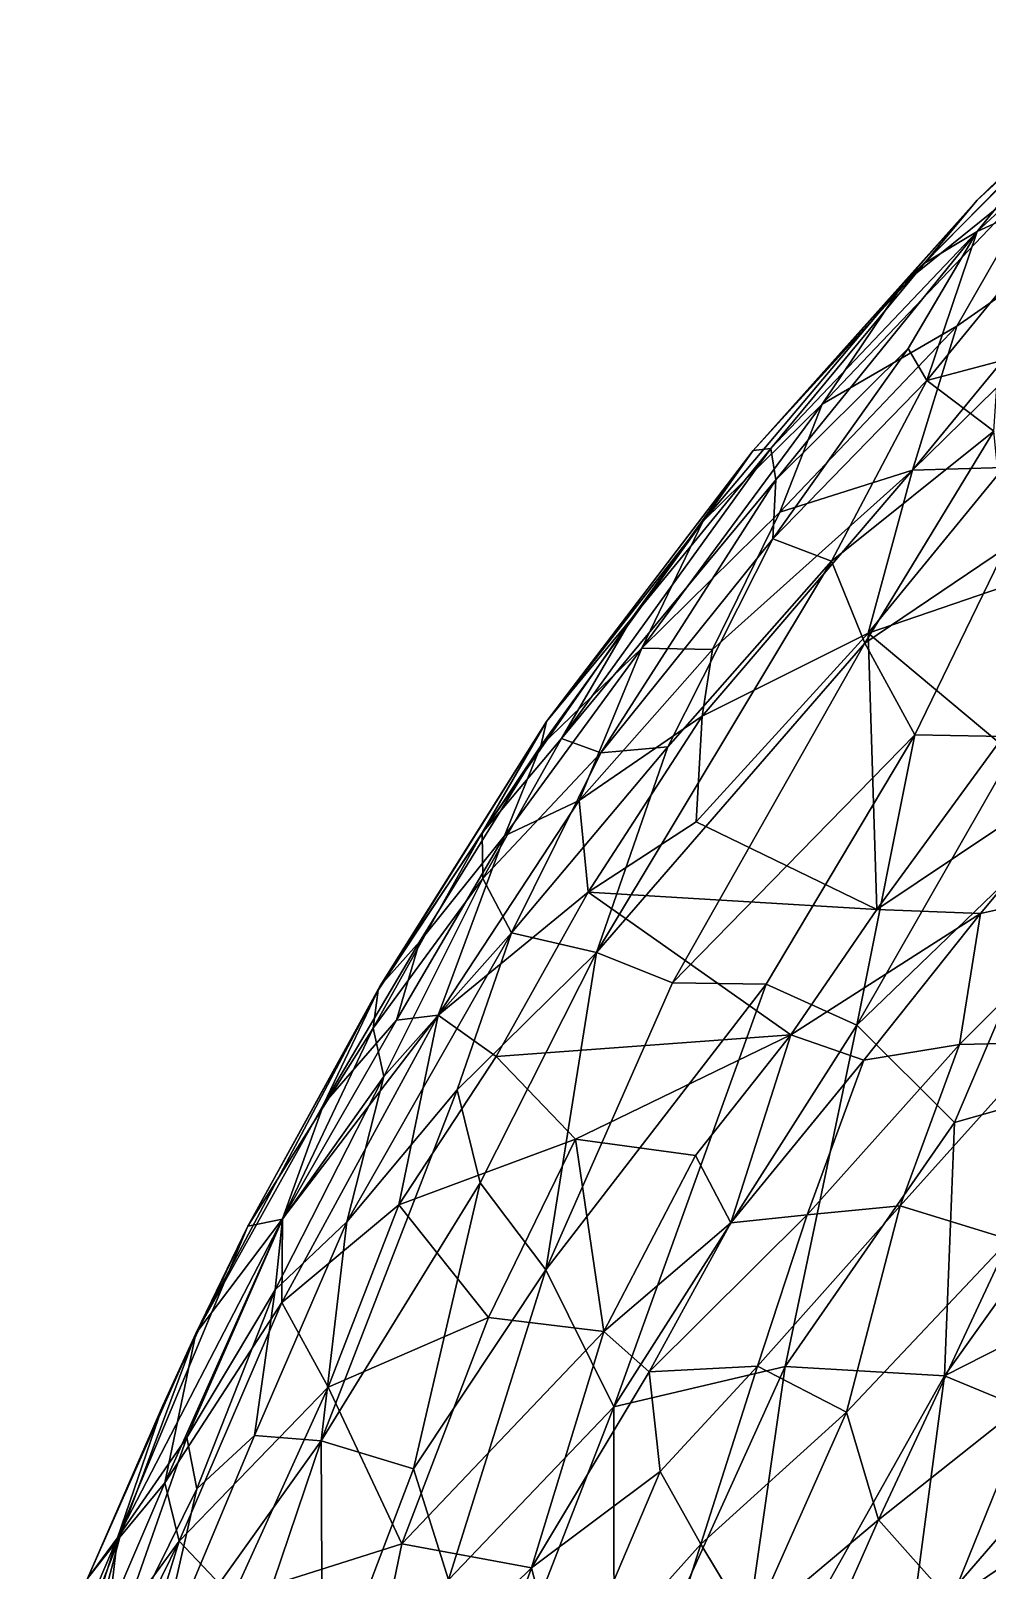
# Model space of a CAD drawing. Header units: metres. Extents: x -887 to 648, y -818 to 707.
# Drawn here: x -853.8 to -652, y 180.6 to 505.5 of the extents above; entities that cross this region are included whole.
import ezdxf

# ---------------------------------------------------------------- set-up
doc = ezdxf.new("R2010")
doc.units = ezdxf.units.M

msp = doc.modelspace()

# ---------------------------------------------------------------- linework, layer by layer
at = {"layer": '10k-small'}
for points in [[(-617.14, 505.53, 299.56), (-654.1, 469.79, 299.86), (-633.34, 488.92, 338.17)], [(-617.14, 505.53, 299.56), (-630.06, 491.87, 260.26), (-654.1, 469.79, 299.86)], [(-629.92, 474.27, 415.15), (-615.79, 498.61, 380.98), (-654.08, 463.15, 368)], [(-615.79, 498.61, 380.98), (-633.34, 488.92, 338.17), (-654.08, 463.15, 368)], [(-654.1, 469.79, 299.86), (-630.06, 491.87, 260.26), (-669.6, 452.21, 259.22)], [(-630.06, 491.87, 260.26), (-639.07, 476.9, 203.4), (-669.6, 452.21, 259.22)], [(-654.08, 463.15, 368), (-633.34, 488.92, 338.17), (-665.2, 456.52, 325.79)], [(-633.34, 488.92, 338.17), (-654.1, 469.79, 299.86), (-665.2, 456.52, 325.79)], [(-669.6, 452.21, 259.22), (-639.07, 476.9, 203.4), (-686.8, 426.71, 186.3)], [(-639.07, 476.9, 203.4), (-658.37, 443.17, 116.31), (-686.8, 426.71, 186.3)], [(-621.6, 468.88, 72.82), (-658.37, 443.17, 116.31), (-639.07, 476.9, 203.4)], [(-629.92, 474.27, 415.15), (-654.08, 463.15, 368), (-664.71, 431.74, 415.05)], [(-649.6, 435.75, 441.67), (-629.92, 474.27, 415.15), (-664.71, 431.74, 415.05)], [(-654.1, 469.79, 299.86), (-669.6, 452.21, 259.22), (-701.38, 416.94, 273.05)], [(-665.2, 456.52, 325.79), (-654.1, 469.79, 299.86), (-701.38, 416.94, 273.05)], [(-621.6, 468.88, 72.82), (-667.77, 412.77, 21.04), (-658.37, 443.17, 116.31)], [(-619, 460.55, 29.01), (-667.77, 412.77, 21.04), (-621.6, 468.88, 72.82)], [(-654.08, 463.15, 368), (-665.2, 456.52, 325.79), (-697.65, 417.38, 324.58)], [(-654.08, 463.15, 368), (-697.65, 417.38, 324.58), (-696.6, 410.78, 358.62)], [(-668.64, 438.5, 388.05), (-654.08, 463.15, 368), (-696.6, 410.78, 358.62)], [(-664.71, 431.74, 415.05), (-654.08, 463.15, 368), (-668.64, 438.5, 388.05)], [(-619, 460.55, 29.01), (-648.48, 413.36, -40.03), (-667.77, 412.77, 21.04)], [(-665.2, 456.52, 325.79), (-701.38, 416.94, 273.05), (-697.65, 417.38, 324.58)], [(-669.6, 452.21, 259.22), (-686.8, 426.71, 186.3), (-711.96, 401.99, 217.9)], [(-701.38, 416.94, 273.05), (-669.6, 452.21, 259.22), (-711.96, 401.99, 217.9)], [(-658.37, 443.17, 116.31), (-667.77, 412.77, 21.04), (-695.7, 403.93, 112.83)], [(-686.8, 426.71, 186.3), (-658.37, 443.17, 116.31), (-695.7, 403.93, 112.83)], [(-668.64, 438.5, 388.05), (-696.6, 410.78, 358.62), (-697.17, 398.29, 387.91)], [(-664.71, 431.74, 415.05), (-668.64, 438.5, 388.05), (-697.17, 398.29, 387.91)], [(-650.56, 421.02, 459.96), (-649.6, 435.75, 441.67), (-664.71, 431.74, 415.05)], [(-684.79, 393.59, 427.03), (-664.71, 431.74, 415.05), (-697.17, 398.29, 387.91)], [(-650.56, 421.02, 459.96), (-664.71, 431.74, 415.05), (-684.79, 393.59, 427.03)], [(-711.96, 401.99, 217.9), (-686.8, 426.71, 186.3), (-724.81, 375.23, 136.45)], [(-686.8, 426.71, 186.3), (-695.7, 403.93, 112.83), (-724.81, 375.23, 136.45)], [(-650.56, 421.02, 459.96), (-684.79, 393.59, 427.03), (-677.78, 376.31, 459.17)], [(-648.12, 396.31, 488.07), (-650.56, 421.02, 459.96), (-677.78, 376.31, 459.17)], [(-726.96, 381.57, 297.59), (-701.38, 416.94, 273.05), (-744.94, 359.73, 252.88)], [(-701.38, 416.94, 273.05), (-711.96, 401.99, 217.9), (-744.94, 359.73, 252.88)], [(-696.6, 410.78, 358.62), (-697.65, 417.38, 324.58), (-741.8, 356.18, 317.78)], [(-697.65, 417.38, 324.58), (-726.96, 381.57, 297.59), (-741.8, 356.18, 317.78)], [(-697.65, 417.38, 324.58), (-701.38, 416.94, 273.05), (-726.96, 381.57, 297.59)], [(-667.77, 412.77, 21.04), (-677.06, 378.42, -57.71), (-712.12, 360.86, 9.65)], [(-709.93, 374.92, 52.67), (-667.77, 412.77, 21.04), (-712.12, 360.86, 9.65)], [(-695.7, 403.93, 112.83), (-667.77, 412.77, 21.04), (-709.93, 374.92, 52.67)], [(-648.48, 413.36, -40.03), (-630.66, 394.28, -143.33), (-677.06, 378.42, -57.71)], [(-667.77, 412.77, 21.04), (-648.48, 413.36, -40.03), (-677.06, 378.42, -57.71)], [(-733.48, 353.16, 362.64), (-696.6, 410.78, 358.62), (-741.8, 356.18, 317.78)], [(-697.17, 398.29, 387.91), (-696.6, 410.78, 358.62), (-733.48, 353.16, 362.64)], [(-724.81, 375.23, 136.45), (-695.7, 403.93, 112.83), (-709.93, 374.92, 52.67)], [(-744.94, 359.73, 252.88), (-711.96, 401.99, 217.9), (-746.13, 354.61, 184.47)], [(-711.96, 401.99, 217.9), (-724.81, 375.23, 136.45), (-746.13, 354.61, 184.47)], [(-719.36, 354.41, 400.08), (-697.17, 398.29, 387.91), (-733.48, 353.16, 362.64)], [(-684.79, 393.59, 427.03), (-697.17, 398.29, 387.91), (-719.36, 354.41, 400.08)], [(-677.78, 376.31, 459.17), (-684.79, 393.59, 427.03), (-734.41, 310.98, 418.25)], [(-684.79, 393.59, 427.03), (-719.36, 354.41, 400.08), (-734.41, 310.98, 418.25)], [(-667.23, 356.94, 491.52), (-648.12, 396.31, 488.07), (-677.78, 376.31, 459.17)], [(-630.66, 394.28, -143.33), (-649.55, 355.34, -201.79), (-677.06, 378.42, -57.71)], [(-644.68, 356.52, 519.74), (-648.12, 396.31, 488.07), (-667.23, 356.94, 491.52)], [(-726.96, 381.57, 297.59), (-744.94, 359.73, 252.88), (-758.51, 336.28, 282.36)], [(-741.8, 356.18, 317.78), (-726.96, 381.57, 297.59), (-758.51, 336.28, 282.36)], [(-713.35, 338.61, -50.97), (-677.06, 378.42, -57.71), (-675.26, 320.06, -219.94)], [(-712.12, 360.86, 9.65), (-677.06, 378.42, -57.71), (-713.35, 338.61, -50.97)], [(-677.06, 378.42, -57.71), (-649.55, 355.34, -201.79), (-675.26, 320.06, -219.94)], [(-724.81, 375.23, 136.45), (-738.06, 343.07, 63.44), (-753.84, 335.6, 129.11)], [(-746.13, 354.61, 184.47), (-724.81, 375.23, 136.45), (-753.84, 335.6, 129.11)], [(-724.81, 375.23, 136.45), (-709.93, 374.92, 52.67), (-738.06, 343.07, 63.44)], [(-738.06, 343.07, 63.44), (-709.93, 374.92, 52.67), (-712.12, 360.86, 9.65)], [(-677.78, 376.31, 459.17), (-734.41, 310.98, 418.25), (-718.39, 304.58, 452.66)], [(-667.23, 356.94, 491.52), (-677.78, 376.31, 459.17), (-718.39, 304.58, 452.66)], [(-738.06, 343.07, 63.44), (-712.12, 360.86, 9.65), (-736.16, 323.75, -14.02)], [(-712.12, 360.86, 9.65), (-713.35, 338.61, -50.97), (-736.16, 323.75, -14.02)], [(-758.51, 336.28, 282.36), (-744.94, 359.73, 252.88), (-780.48, 303.07, 226.45)], [(-744.94, 359.73, 252.88), (-780.06, 304, 189.62), (-780.48, 303.07, 226.45)], [(-744.94, 359.73, 252.88), (-746.13, 354.61, 184.47), (-780.06, 304, 189.62)], [(-780.06, 304, 189.62), (-746.13, 354.61, 184.47), (-771.75, 313.24, 148.82)], [(-746.13, 354.61, 184.47), (-753.84, 335.6, 129.11), (-771.75, 313.24, 148.82)], [(-758.36, 326.64, 323.79), (-741.8, 356.18, 317.78), (-758.51, 336.28, 282.36)], [(-733.48, 353.16, 362.64), (-741.8, 356.18, 317.78), (-758.36, 326.64, 323.79)], [(-734.41, 310.98, 418.25), (-719.36, 354.41, 400.08), (-752.32, 315.13, 370.2)], [(-719.36, 354.41, 400.08), (-733.48, 353.16, 362.64), (-752.32, 315.13, 370.2)], [(-667.23, 356.94, 491.52), (-718.39, 304.58, 452.66), (-698.58, 304.31, 482.97)], [(-679.45, 295.69, 513.65), (-667.23, 356.94, 491.52), (-698.58, 304.31, 482.97)], [(-644.68, 356.52, 519.74), (-667.23, 356.94, 491.52), (-679.45, 295.69, 513.65)], [(-629.67, 343.66, 543.3), (-644.68, 356.52, 519.74), (-679.45, 295.69, 513.65)], [(-649.55, 355.34, -201.79), (-624, 354.39, -274.4), (-675.26, 320.06, -219.94)], [(-675.26, 320.06, -219.94), (-624, 354.39, -274.4), (-653.38, 319.25, -281.58)], [(-624, 354.39, -274.4), (-623.63, 325.86, -335.58), (-653.38, 319.25, -281.58)], [(-752.32, 315.13, 370.2), (-733.48, 353.16, 362.64), (-758.36, 326.64, 323.79)], [(-738.06, 343.07, 63.44), (-736.16, 323.75, -14.02), (-767.78, 297.8, 42.62)], [(-753.84, 335.6, 129.11), (-738.06, 343.07, 63.44), (-767.78, 297.8, 42.62)], [(-658.85, 275.14, 546.14), (-629.67, 343.66, 543.3), (-679.45, 295.69, 513.65)], [(-658.85, 275.14, 546.14), (-613.69, 287.95, 583.47), (-629.67, 343.66, 543.3)], [(-736.16, 323.75, -14.02), (-713.35, 338.61, -50.97), (-675.26, 320.06, -219.94)], [(-781.5, 295.02, 283.33), (-758.51, 336.28, 282.36), (-780.48, 303.07, 226.45)], [(-758.36, 326.64, 323.79), (-758.51, 336.28, 282.36), (-781.5, 295.02, 283.33)], [(-753.84, 335.6, 129.11), (-767.78, 297.8, 42.62), (-776.61, 296.76, 95.97)], [(-771.75, 313.24, 148.82), (-753.84, 335.6, 129.11), (-776.61, 296.76, 95.97)], [(-779.3, 284.85, 327.42), (-758.36, 326.64, 323.79), (-781.5, 295.02, 283.33)], [(-752.32, 315.13, 370.2), (-758.36, 326.64, 323.79), (-779.3, 284.85, 327.42)], [(-657.82, 291.59, -324.11), (-623.63, 325.86, -335.58), (-639.39, 292.02, -360.14)], [(-653.38, 319.25, -281.58), (-623.63, 325.86, -335.58), (-657.82, 291.59, -324.11)], [(-767.78, 297.8, 42.62), (-736.16, 323.75, -14.02), (-755.58, 289.03, -33.38)], [(-736.16, 323.75, -14.02), (-693.43, 293.64, -228.27), (-755.58, 289.03, -33.38)], [(-736.16, 323.75, -14.02), (-675.26, 320.06, -219.94), (-693.43, 293.64, -228.27)], [(-675.26, 320.06, -219.94), (-653.38, 319.25, -281.58), (-693.43, 293.64, -228.27)], [(-693.43, 293.64, -228.27), (-653.38, 319.25, -281.58), (-677.98, 288.28, -281.74)], [(-653.38, 319.25, -281.58), (-657.82, 291.59, -324.11), (-677.98, 288.28, -281.74)], [(-780.06, 304, 189.62), (-771.75, 313.24, 148.82), (-791.93, 279.05, 136.68)], [(-771.75, 313.24, 148.82), (-776.61, 296.76, 95.97), (-791.93, 279.05, 136.68)], [(-752.32, 315.13, 370.2), (-779.3, 284.85, 327.42), (-787.07, 254.17, 350.57)], [(-763.77, 281.99, 381.92), (-752.32, 315.13, 370.2), (-787.07, 254.17, 350.57)], [(-734.41, 310.98, 418.25), (-752.32, 315.13, 370.2), (-763.77, 281.99, 381.92)], [(-734.41, 310.98, 418.25), (-763.77, 281.99, 381.92), (-758.95, 262.39, 412.85)], [(-745.13, 244.01, 451.53), (-734.41, 310.98, 418.25), (-758.95, 262.39, 412.85)], [(-718.39, 304.58, 452.66), (-734.41, 310.98, 418.25), (-745.13, 244.01, 451.53)], [(-807.96, 253.27, 212.95), (-780.06, 304, 189.62), (-818.94, 230.63, 140.56)], [(-780.06, 304, 189.62), (-791.93, 279.05, 136.68), (-818.94, 230.63, 140.56)], [(-780.48, 303.07, 226.45), (-780.06, 304, 189.62), (-807.96, 253.27, 212.95)], [(-781.5, 295.02, 283.33), (-780.48, 303.07, 226.45), (-807.96, 253.27, 212.95)], [(-698.58, 304.31, 482.97), (-718.39, 304.58, 452.66), (-745.13, 244.01, 451.53)], [(-730.77, 215.13, 488.43), (-698.58, 304.31, 482.97), (-745.13, 244.01, 451.53)], [(-679.45, 295.69, 513.65), (-698.58, 304.31, 482.97), (-730.77, 215.13, 488.43)], [(-800.62, 254.77, 84.81), (-767.78, 297.8, 42.62), (-800.83, 237.17, 20.09)], [(-767.78, 297.8, 42.62), (-776.09, 257.75, -33.83), (-800.83, 237.17, 20.09)], [(-776.61, 296.76, 95.97), (-767.78, 297.8, 42.62), (-800.62, 254.77, 84.81)], [(-791.93, 279.05, 136.68), (-776.61, 296.76, 95.97), (-800.62, 254.77, 84.81)], [(-767.78, 297.8, 42.62), (-755.58, 289.03, -33.38), (-776.09, 257.75, -33.83)], [(-694.58, 223.63, 528.99), (-679.45, 295.69, 513.65), (-730.77, 215.13, 488.43)], [(-658.85, 275.14, 546.14), (-679.45, 295.69, 513.65), (-694.58, 223.63, 528.99)], [(-800.64, 254.73, 287.26), (-781.5, 295.02, 283.33), (-807.96, 253.27, 212.95)], [(-779.3, 284.85, 327.42), (-781.5, 295.02, 283.33), (-800.64, 254.73, 287.26)], [(-755.58, 289.03, -33.38), (-693.43, 293.64, -228.27), (-738.81, 271.62, -126.42)], [(-738.81, 271.62, -126.42), (-693.43, 293.64, -228.27), (-713.51, 268.16, -219.83)], [(-713.51, 268.16, -219.83), (-693.43, 293.64, -228.27), (-706.09, 253.95, -269.98)], [(-693.43, 293.64, -228.27), (-677.98, 288.28, -281.74), (-706.09, 253.95, -269.98)], [(-689.95, 255.61, -308.14), (-657.82, 291.59, -324.11), (-670.32, 257.53, -348.08)], [(-677.98, 288.28, -281.74), (-657.82, 291.59, -324.11), (-689.95, 255.61, -308.14)], [(-670.32, 257.53, -348.08), (-639.39, 292.02, -360.14), (-647.3, 250.44, -398.04)], [(-657.82, 291.59, -324.11), (-639.39, 292.02, -360.14), (-670.32, 257.53, -348.08)], [(-755.58, 289.03, -33.38), (-738.81, 271.62, -126.42), (-776.09, 257.75, -33.83)], [(-706.09, 253.95, -269.98), (-677.98, 288.28, -281.74), (-689.95, 255.61, -308.14)], [(-660.95, 221.7, 564.39), (-613.69, 287.95, 583.47), (-658.85, 275.14, 546.14)], [(-660.95, 221.7, 564.39), (-592.32, 256.59, 614.17), (-613.69, 287.95, 583.47)], [(-787.07, 254.17, 350.57), (-779.3, 284.85, 327.42), (-802.22, 239.78, 316.62)], [(-779.3, 284.85, 327.42), (-800.64, 254.73, 287.26), (-802.22, 239.78, 316.62)], [(-758.95, 262.39, 412.85), (-763.77, 281.99, 381.92), (-792.47, 207.97, 387.6)], [(-792.47, 207.97, 387.6), (-763.77, 281.99, 381.92), (-787.07, 254.17, 350.57)], [(-818.94, 230.63, 140.56), (-791.93, 279.05, 136.68), (-800.62, 254.77, 84.81)], [(-660.95, 221.7, 564.39), (-658.85, 275.14, 546.14), (-694.58, 223.63, 528.99)], [(-776.09, 257.75, -33.83), (-738.81, 271.62, -126.42), (-757.21, 233.97, -140.03)], [(-738.81, 271.62, -126.42), (-732.83, 231, -230.04), (-757.21, 233.97, -140.03)], [(-738.81, 271.62, -126.42), (-713.51, 268.16, -219.83), (-732.83, 231, -230.04)], [(-713.51, 268.16, -219.83), (-706.09, 253.95, -269.98), (-732.83, 231, -230.04)], [(-773.02, 202.04, 430.76), (-758.95, 262.39, 412.85), (-792.47, 207.97, 387.6)], [(-745.13, 244.01, 451.53), (-758.95, 262.39, 412.85), (-773.02, 202.04, 430.76)], [(-800.83, 237.17, 20.09), (-776.09, 257.75, -33.83), (-791, 219.3, -57.48)], [(-776.09, 257.75, -33.83), (-757.21, 233.97, -140.03), (-791, 219.3, -57.48)], [(-689.95, 255.61, -308.14), (-670.32, 257.53, -348.08), (-700.43, 223.67, -327.95)], [(-700.43, 223.67, -327.95), (-670.32, 257.53, -348.08), (-681.64, 213.99, -375.92)], [(-670.32, 257.53, -348.08), (-647.3, 250.44, -398.04), (-681.64, 213.99, -375.92)], [(-800.64, 254.73, 287.26), (-807.96, 253.27, 212.95), (-835.49, 187.5, 234.35)], [(-800.64, 254.73, 287.26), (-835.49, 187.5, 234.35), (-820.87, 208.67, 285.67)], [(-800.62, 254.77, 84.81), (-800.83, 237.17, 20.09), (-825.5, 199.11, 56.65)], [(-818.94, 230.63, 140.56), (-800.62, 254.77, 84.81), (-825.5, 199.11, 56.65)], [(-802.22, 239.78, 316.62), (-800.64, 254.73, 287.26), (-820.87, 208.67, 285.67)], [(-792.47, 207.97, 387.6), (-787.07, 254.17, 350.57), (-806.54, 209.1, 346.71)], [(-787.07, 254.17, 350.57), (-802.22, 239.78, 316.62), (-806.54, 209.1, 346.71)], [(-732.83, 231, -230.04), (-706.09, 253.95, -269.98), (-723.27, 222.52, -272.44)], [(-723.27, 222.52, -272.44), (-689.95, 255.61, -308.14), (-700.43, 223.67, -327.95)], [(-706.09, 253.95, -269.98), (-689.95, 255.61, -308.14), (-723.27, 222.52, -272.44)], [(-630.87, 209.2, 595.23), (-592.32, 256.59, 614.17), (-660.95, 221.7, 564.39)], [(-835.49, 187.5, 234.35), (-807.96, 253.27, 212.95), (-825.93, 215.38, 195.45)], [(-807.96, 253.27, 212.95), (-818.94, 230.63, 140.56), (-825.93, 215.38, 195.45)], [(-681.64, 213.99, -375.92), (-647.3, 250.44, -398.04), (-674.89, 191.24, -406.7)], [(-647.3, 250.44, -398.04), (-642.18, 217.23, -434.26), (-674.89, 191.24, -406.7)], [(-765.66, 178.61, 455.6), (-745.13, 244.01, 451.53), (-773.02, 202.04, 430.76)], [(-730.77, 215.13, 488.43), (-745.13, 244.01, 451.53), (-765.66, 178.61, 455.6)], [(-825.5, 199.11, 56.65), (-800.83, 237.17, 20.09), (-822.49, 186.76, 5.69)], [(-800.83, 237.17, 20.09), (-791, 219.3, -57.48), (-822.49, 186.76, 5.69)], [(-802.22, 239.78, 316.62), (-820.87, 208.67, 285.67), (-818.76, 197.8, 316.45)], [(-806.54, 209.1, 346.71), (-802.22, 239.78, 316.62), (-818.76, 197.8, 316.45)], [(-791, 219.3, -57.48), (-757.21, 233.97, -140.03), (-775.48, 186.19, -159.29)], [(-757.21, 233.97, -140.03), (-732.83, 231, -230.04), (-775.48, 186.19, -159.29)], [(-775.48, 186.19, -159.29), (-732.83, 231, -230.04), (-748.15, 181.17, -257.41)], [(-732.83, 231, -230.04), (-723.27, 222.52, -272.44), (-748.15, 181.17, -257.41)], [(-841.81, 178.86, 157.26), (-818.94, 230.63, 140.56), (-835, 187.64, 98.17)], [(-825.93, 215.38, 195.45), (-818.94, 230.63, 140.56), (-841.81, 178.86, 157.26)], [(-818.94, 230.63, 140.56), (-825.5, 199.11, 56.65), (-835, 187.64, 98.17)], [(-748.15, 181.17, -257.41), (-723.27, 222.52, -272.44), (-720.94, 201.48, -306.01)], [(-694.58, 223.63, 528.99), (-730.77, 215.13, 488.43), (-730.68, 143.92, 515.61)], [(-706.59, 140.47, 542.95), (-694.58, 223.63, 528.99), (-730.68, 143.92, 515.61)], [(-723.27, 222.52, -272.44), (-700.43, 223.67, -327.95), (-720.94, 201.48, -306.01)], [(-720.94, 201.48, -306.01), (-700.43, 223.67, -327.95), (-712.37, 186.13, -341.63)], [(-700.43, 223.67, -327.95), (-681.64, 213.99, -375.92), (-712.37, 186.13, -341.63)], [(-660.95, 221.7, 564.39), (-694.58, 223.63, 528.99), (-706.59, 140.47, 542.95)], [(-706.59, 140.47, 542.95), (-668.39, 165.91, 573.14), (-660.95, 221.7, 564.39)], [(-668.39, 165.91, 573.14), (-630.87, 209.2, 595.23), (-660.95, 221.7, 564.39)], [(-822.49, 186.76, 5.69), (-791, 219.3, -57.48), (-811.23, 174.85, -60.3)], [(-791, 219.3, -57.48), (-775.48, 186.19, -159.29), (-811.23, 174.85, -60.3)], [(-835.49, 187.5, 234.35), (-825.93, 215.38, 195.45), (-841.81, 178.86, 157.26)], [(-730.77, 215.13, 488.43), (-765.66, 178.61, 455.6), (-754.68, 153.58, 482.62)], [(-730.68, 143.92, 515.61), (-730.77, 215.13, 488.43), (-754.68, 153.58, 482.62)], [(-674.89, 191.24, -406.7), (-642.18, 217.23, -434.26), (-659.66, 174.08, -440.13)], [(-642.18, 217.23, -434.26), (-623.67, 198.45, -469.91), (-659.66, 174.08, -440.13)], [(-712.37, 186.13, -341.63), (-681.64, 213.99, -375.92), (-701.81, 168.61, -376.75)], [(-681.64, 213.99, -375.92), (-674.89, 191.24, -406.7), (-701.81, 168.61, -376.75)], [(-839.02, 156.68, 288.43), (-820.87, 208.67, 285.67), (-835.49, 187.5, 234.35)], [(-818.76, 197.8, 316.45), (-820.87, 208.67, 285.67), (-839.02, 156.68, 288.43)], [(-792.47, 207.97, 387.6), (-806.54, 209.1, 346.71), (-827.64, 158.73, 333.88)], [(-806.54, 209.1, 346.71), (-818.76, 197.8, 316.45), (-827.64, 158.73, 333.88)], [(-792.47, 207.97, 387.6), (-827.64, 158.73, 333.88), (-809.31, 158.18, 385.56)], [(-792.19, 151.52, 424.51), (-792.47, 207.97, 387.6), (-809.31, 158.18, 385.56)], [(-773.02, 202.04, 430.76), (-792.47, 207.97, 387.6), (-792.19, 151.52, 424.51)], [(-646.27, 128.95, 601.75), (-630.87, 209.2, 595.23), (-668.39, 165.91, 573.14)], [(-765.66, 178.61, 455.6), (-773.02, 202.04, 430.76), (-792.19, 151.52, 424.51)], [(-748.15, 181.17, -257.41), (-720.94, 201.48, -306.01), (-741.07, 154.08, -305.47)], [(-741.07, 154.08, -305.47), (-720.94, 201.48, -306.01), (-712.37, 186.13, -341.63)], [(-842.47, 159.37, 61.31), (-825.5, 199.11, 56.65), (-822.49, 186.76, 5.69)], [(-835, 187.64, 98.17), (-825.5, 199.11, 56.65), (-842.47, 159.37, 61.31)], [(-659.66, 174.08, -440.13), (-623.67, 198.45, -469.91), (-636.65, 152.96, -479.56)], [(-827.64, 158.73, 333.88), (-818.76, 197.8, 316.45), (-839.02, 156.68, 288.43)], [(-701.81, 168.61, -376.75), (-674.89, 191.24, -406.7), (-697.19, 140.84, -403.11)], [(-697.19, 140.84, -403.11), (-674.89, 191.24, -406.7), (-659.66, 174.08, -440.13)], [(-839.02, 156.68, 288.43), (-835.49, 187.5, 234.35), (-853.76, 130.37, 239.4)], [(-853.76, 130.37, 239.4), (-835.49, 187.5, 234.35), (-849.15, 155.34, 200.57)], [(-851.64, 144.58, 101.39), (-835, 187.64, 98.17), (-842.47, 159.37, 61.31)], [(-841.81, 178.86, 157.26), (-835, 187.64, 98.17), (-851.64, 144.58, 101.39)], [(-835.49, 187.5, 234.35), (-841.81, 178.86, 157.26), (-849.15, 155.34, 200.57)], [(-848.55, 133.6, 41.93), (-822.49, 186.76, 5.69), (-833.75, 150.21, -6.8)], [(-842.47, 159.37, 61.31), (-822.49, 186.76, 5.69), (-848.55, 133.6, 41.93)], [(-822.49, 186.76, 5.69), (-811.23, 174.85, -60.3), (-833.75, 150.21, -6.8)], [(-811.23, 174.85, -60.3), (-775.48, 186.19, -159.29), (-783.75, 146.2, -183.68)], [(-775.48, 186.19, -159.29), (-748.15, 181.17, -257.41), (-783.75, 146.2, -183.68)], [(-741.07, 154.08, -305.47), (-712.37, 186.13, -341.63), (-723.99, 149.38, -347.73)], [(-712.37, 186.13, -341.63), (-701.81, 168.61, -376.75), (-723.99, 149.38, -347.73)], [(-783.75, 146.2, -183.68), (-748.15, 181.17, -257.41), (-762.42, 141.5, -257.68)], [(-748.15, 181.17, -257.41), (-741.07, 154.08, -305.47), (-762.42, 141.5, -257.68)]]:
    msp.add_3dface(points, dxfattribs=at)

doc.saveas('drawing.dxf')
